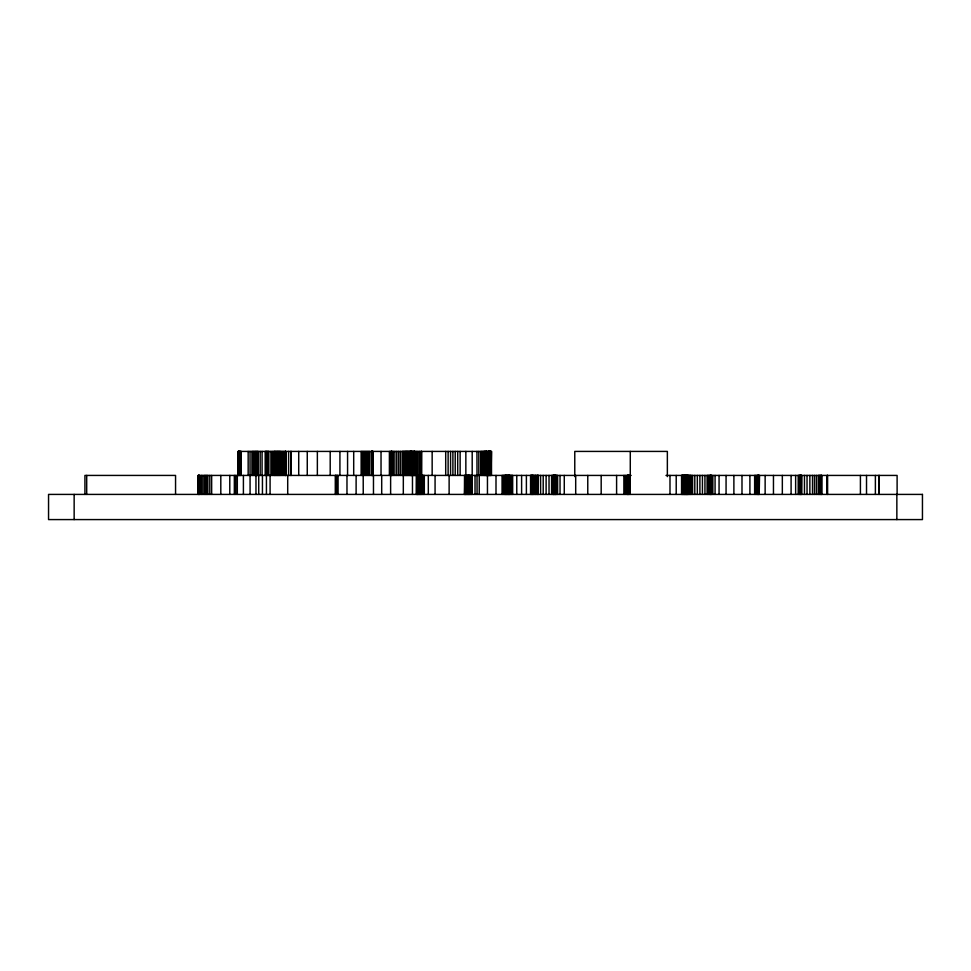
<?xml version="1.0" encoding="UTF-8"?>
<svg xmlns="http://www.w3.org/2000/svg" width="971" height="971" viewBox="0 0 971 971"><rect width="100%" height="100%" fill="white"/><g stroke="black" fill="none" stroke-linecap="round" stroke-linejoin="round"><path stroke-width="1.46" d="M238.113 451.418L491.496 451.418L491.496 475.426M198.218 475.426L198.181 494.409L198.169 475.426L631.15 475.426M665.985 475.426L897.107 475.426L897.107 494.409M896.852 494.409L896.852 519.582M879.119 475.426L879.119 494.409M878.949 475.426L878.949 494.409M875.381 475.426L875.381 494.409M866.52 475.426L866.52 494.409M860.415 475.426L860.415 494.409M827.547 475.426L827.547 494.409M827.328 475.426L827.328 494.409M827.158 475.426L827.158 494.409M821.697 475.426L821.66 494.409M821.624 494.409L821.43 475.426L821.235 494.409M821.163 475.426L821.053 494.409M820.956 475.426L820.956 494.409M820.471 475.426L820.471 494.409M819.973 475.426L819.973 494.409M819.451 475.426L819.451 494.409M818.905 475.426L818.905 494.409M818.359 475.426L818.359 494.409M816.453 475.426L816.453 494.409M814.511 475.426L814.511 494.409M812.521 475.426L812.521 494.409M809.863 475.426L809.863 494.409M807.035 475.426L807.035 494.409M804.461 475.426L804.461 494.409M801.621 475.426L801.633 494.409M801.585 475.426L801.451 494.409M801.233 475.426L801.233 494.409M800.978 475.426L800.978 494.409M800.699 475.426L800.602 494.409M800.505 475.426L800.395 494.409M800.286 475.426L800.286 494.409M800.043 475.426L800.165 494.409M799.91 475.426L799.91 494.409M799.776 475.426L799.776 494.409M799.267 475.426L799.267 494.409M798.732 475.426L798.732 494.409M798.198 475.426L798.198 494.409M795.637 475.426L795.637 494.409M791.098 475.426L791.098 494.409M782.335 475.426L782.335 494.409M773.462 475.426L773.462 494.409M765.136 475.426L765.136 494.409M759.54 475.426L759.188 494.409M759.104 475.426L759.116 494.409M758.885 475.426L758.837 494.409M758.679 475.426L758.679 494.409M758.327 475.426L758.509 494.409M758.12 475.426L758.12 494.409M757.914 475.426L757.914 494.409M757.696 475.426L757.696 494.409M757.465 475.426L757.465 494.409M756.785 475.426L756.785 494.409M756.081 475.426L756.081 494.409M755.365 475.426L755.365 494.409M754.637 475.426L754.637 494.409M749.903 475.426L749.903 494.409M741.99 475.426L741.99 494.409M733.882 475.426L733.882 494.409M726.065 475.426L726.065 494.409M719.062 475.426L719.062 494.409M715.069 475.426L715.069 494.409M712.848 475.426L712.848 494.409M711.5 475.426L711.5 494.409M711.367 475.426L711.221 494.409M711.075 475.426L711.075 494.409M710.93 475.426L710.93 494.409M710.614 475.426L710.772 494.409M710.493 475.426L710.493 494.409M710.226 475.426L710.359 494.409M710.104 494.409L710.104 475.426L709.837 494.409M709.704 475.426L709.704 494.409M709.024 475.426L709.024 494.409M708.357 475.426L708.357 494.409M707.725 475.426L707.725 494.409M707.106 475.426L707.106 494.409M704.934 475.426L704.934 494.409M702.434 475.426L702.434 494.409M699.897 475.426L699.897 494.409M697.336 475.426L697.336 494.409M694.799 475.426L694.799 494.409M692.59 475.426L692.59 494.409M691.267 475.426L691.267 494.409M690.818 475.426L690.818 494.409M690.357 475.426L690.357 494.409M689.883 475.426L689.883 494.409M689.398 475.426L689.398 494.409M688.9 475.426L688.9 494.409M688.403 475.426L688.403 494.409M688.184 475.426L688.184 494.409M687.978 475.426L687.978 494.409M687.771 475.426L687.771 494.409M687.553 475.426L687.553 494.409M687.347 475.426L687.347 494.409M687.152 475.426L687.152 494.409M686.946 475.426L686.946 494.409M686.752 475.426L686.752 494.409M686.57 475.426L686.57 494.409M686.388 475.426L686.388 494.409M686.206 475.426L686.206 494.409M686.048 475.426L686.048 494.409M685.842 475.426L685.842 494.409M685.66 475.426L685.66 494.409M685.32 475.426L685.477 494.409M685.174 475.426L685.174 494.409M684.968 475.426L685.053 494.409M684.737 475.426L684.713 494.409M684.506 475.426L684.604 494.409M684.47 475.426L684.47 494.409M684.191 475.426L684.191 494.409M683.924 475.426L683.924 494.409M683.645 475.426L683.645 494.409M683.378 475.426L683.378 494.409M683.099 475.426L683.099 494.409M682.831 475.426L682.831 494.409M682.564 475.426L682.564 494.409M682.31 475.426L682.31 494.409M682.055 475.426L682.055 494.409M681.812 475.426L681.812 494.409M681.569 475.426L681.569 494.409M676.217 475.426L676.217 494.409M669.99 475.426L669.99 494.409M667.356 476.615L667.356 451.418L574.771 451.418L574.771 476.615M630.288 451.418L630.264 494.409M629.099 475.426L629.099 494.409M629.038 494.409L628.856 475.426L628.771 494.409M628.613 475.426L628.492 494.409L628.358 475.426M628.213 475.426L628.067 494.409M627.897 475.426L627.897 494.409M627.727 475.426L627.727 494.409M627.545 475.426L627.545 494.409M627.363 475.426L627.363 494.409M626.234 475.426L626.234 494.409M625.069 475.426L625.069 494.409M623.88 475.426L623.88 494.409M616.597 475.426L616.597 494.409M601.183 475.426L601.183 494.409M587.771 475.426L587.771 494.409M575.694 475.426L575.694 494.409M564.272 475.426L564.272 494.409M560.036 475.426L560.036 494.409M557.621 475.426L557.621 494.409M557.099 475.426L557.099 494.409M556.565 475.426L556.565 494.409M556.031 475.426L556.031 494.409M555.885 475.426L555.885 494.409M555.728 475.426L555.728 494.409M555.582 475.426L555.436 494.409M555.291 475.426L555.291 494.409M555.145 475.426L555.145 494.409M555.011 475.426L554.866 494.409M554.635 475.426L554.635 494.409M554.417 475.426L554.417 494.409M554.198 475.426L554.198 494.409M553.992 475.426L553.81 494.409M553.628 475.426L553.628 494.409M553.47 475.426L553.47 494.409M553.324 475.426L553.324 494.409M553.082 475.426L553.191 494.409M552.839 475.426L552.802 494.409M552.766 475.426L552.778 494.409M551.589 475.426L551.589 494.409M549.028 475.426L549.028 494.409M546.115 475.426L546.115 494.409M543.202 475.426L543.202 494.409M540.604 475.426L540.604 494.409M538.383 475.426L538.237 494.409M538.165 475.426L538.08 494.409M537.837 475.426L537.995 494.409M537.667 475.426L537.752 494.409M537.424 475.426L537.594 494.409M536.842 475.426L536.842 494.409M536.186 475.426L536.186 494.409M535.567 475.426L535.567 494.409M535.239 475.426L535.239 494.409M534.9 475.426L534.9 494.409M534.123 475.426L534.123 494.409M533.346 475.426L533.346 494.409M533.128 475.426L533.128 494.409M532.909 475.426L532.909 494.409M532.703 475.426L532.703 494.409M532.375 475.426L532.375 494.409M532.059 475.426L532.059 494.409M531.744 475.426L531.744 494.409M531.44 475.426L531.44 494.409M531.137 475.426L531.137 494.409M530.846 475.426L530.846 494.409M530.554 475.426L530.554 494.409M526.391 475.426L526.391 494.409M521.609 475.426L521.609 494.409M516.766 475.426L516.766 494.409M512.664 475.426L512.664 494.409M512.166 475.426L512.166 494.409M511.644 475.426L511.644 494.409M511.11 475.426L511.11 494.409M510.552 475.426L510.552 494.409M509.981 475.426L509.981 494.409M509.751 475.426L509.751 494.409M509.508 475.426L509.508 494.409M509.277 475.426L509.277 494.409M509.035 475.426L509.035 494.409M508.804 475.426L508.804 494.409M508.561 475.426L508.561 494.409M508.331 475.426L508.331 494.409M508.088 475.426L508.088 494.409M507.869 475.426L507.869 494.409M507.554 475.426L507.554 494.409M507.238 475.426L507.238 494.409M506.947 475.426L506.947 494.409M506.656 475.426L506.656 494.409M506.389 475.426L506.389 494.409M506.122 475.426L506.122 494.409M505.879 475.426L505.879 494.409M505.648 475.426L505.648 494.409M505.43 475.426L505.284 494.409M505.199 475.426L505.066 494.409M504.908 475.426L504.896 494.409M504.774 494.409L504.265 475.426M504.095 475.426L504.18 494.409M503.403 475.426L503.403 494.409M502.723 475.426L502.723 494.409M502.068 475.426L502.068 494.409M495.999 475.426L495.999 494.409M491.46 451.418L491.071 475.426M490.743 451.418L490.743 475.426M490.561 451.418L490.561 475.426M490.367 451.418L490.367 475.426M490.161 451.418L490.161 475.426M489.93 451.418L490.039 475.426M489.7 451.418L489.845 475.426M489.505 451.418L489.505 475.426M489.299 451.418L489.299 475.426M489.153 451.418L489.153 475.426M488.996 451.418L488.996 475.426M488.826 451.418L488.692 475.426M488.547 451.418L488.547 475.426M488.401 451.418L488.401 475.426M488.085 451.418L488.243 475.426M487.928 451.418L487.928 475.426M487.454 475.426L487.454 494.409M486.969 451.418L486.981 475.426M486.653 451.418L486.774 475.426M486.58 451.418L486.495 475.426M486.41 451.418L486.41 475.426M486.131 451.418L486.131 475.426M485.828 451.418L485.828 475.426M485.5 451.418L485.5 475.426M485.172 451.418L485.172 475.426M484.82 451.418L484.82 475.426M484.468 451.418L484.468 475.426M484.104 451.418L484.104 475.426M483.728 451.418L483.728 475.426M482.975 451.418L482.975 475.426M482.211 451.418L482.211 475.426M481.446 451.418L481.446 475.426M480.694 451.418L480.694 475.426M479.249 475.426L479.249 494.409M478.812 451.418L478.812 475.426M476.955 451.418L477.064 494.409M475.025 475.426L475.025 494.409M472.197 451.418L472.197 475.426M472.003 475.426L472.003 494.409M471.578 475.426L471.578 494.409M471.129 475.426L471.129 494.409M470.668 475.426L470.668 494.409M470.182 475.426L470.182 494.409M469.697 475.426L469.697 494.409M469.454 475.426L469.454 494.409M469.199 475.426L469.199 494.409M468.957 475.426L468.957 494.409M468.714 475.426L468.714 494.409M468.459 475.426L468.459 494.409M468.216 475.426L468.216 494.409M467.961 475.426L467.961 494.409M467.731 475.426L467.731 494.409M467.379 475.426L467.379 494.409M467.051 475.426L467.051 494.409M466.735 475.426L466.735 494.409M466.42 475.426L466.42 494.409M466.129 475.426L466.129 494.409M465.849 451.418L465.849 494.409M465.679 475.426L465.679 494.409M465.522 475.426L465.522 494.409M465.376 475.426L465.243 494.409M465.121 475.426L465.012 494.409M464.854 494.409L464.927 475.426L464.611 494.409M464.526 475.426L464.441 494.409M460.133 451.418L460.133 475.426M457.705 451.418L457.705 475.426M455.217 451.418L455.217 475.426M452.899 451.418L452.899 475.426M450.568 451.418L450.568 475.426M449.124 475.426L449.124 494.409M448.129 451.418L448.129 475.426M445.701 451.418L445.701 475.426M435.069 475.426L435.069 494.409M432.156 451.418L432.156 475.426M428.308 475.426L428.308 494.409M424.315 475.426L424.315 494.409M423.659 475.426L423.659 494.409M422.98 475.426L422.98 494.409M422.3 475.426L422.3 494.409M421.596 494.409L421.511 451.418L421.402 475.426M421.293 451.418L421.293 494.409M421.098 451.418L421.001 494.409M420.698 475.426L420.698 494.409M420.394 475.426L420.394 494.409M420.103 475.426L420.103 494.409M419.812 475.426L419.812 494.409M419.508 451.418L419.533 494.409M419.193 475.426L419.193 494.409M418.877 475.426L418.877 494.409M418.562 475.426L418.562 494.409M418.27 475.426L418.27 494.409M417.979 451.418L417.979 494.409M417.724 475.426L417.724 494.409M417.518 475.426L417.518 494.409M417.324 475.426L417.324 494.409M417.154 475.426L417.154 494.409M416.875 475.426L417.008 494.409M416.765 451.418L416.693 494.409M416.595 475.426L416.486 494.409L416.438 475.426M415.649 451.418L415.649 475.426M414.629 451.418L414.726 475.426M414.532 451.418L414.447 475.426M414.362 451.418L414.241 475.426M414.132 451.418L414.119 475.426M413.682 451.418L413.682 475.426M413.245 451.418L413.245 475.426M412.833 451.418L412.833 475.426M412.469 475.426L412.469 494.409M412.19 451.418L412.19 475.426M411.983 451.418L411.983 475.426M411.692 451.418L411.692 475.426M411.413 451.418L411.57 475.426M411.219 451.418L411.219 475.426M411 451.418L411 475.426M410.769 451.418L410.769 475.426M410.502 451.418L410.502 475.426M410.211 451.418L410.211 475.426M409.896 451.418L409.896 475.426M409.471 451.418L409.471 475.426M409.034 451.418L409.034 475.426M408.573 451.418L408.573 475.426M408.099 451.418L408.099 475.426M407.602 451.418L407.602 475.426M407.201 451.418L407.201 475.426M406.788 451.418L406.788 475.426M406.376 451.418L406.376 475.426M405.963 451.418L405.963 475.426M405.538 451.418L405.538 475.426M405.125 451.418L405.125 475.426M404.531 451.418L404.531 475.426M403.936 451.418L403.936 475.426M403.353 451.418L403.317 494.409M402.783 451.418L402.783 475.426M402.225 451.418L402.225 475.426M400.38 451.418L400.38 475.426M398.608 451.418L398.608 475.426M396.751 451.418L396.751 475.426M394.881 451.418L394.881 475.426M393.267 451.418L393.267 475.426M392.272 451.418L392.272 475.426M391.883 451.418L391.883 475.426M391.531 451.418L391.531 475.426M391.216 451.418L391.216 475.426M391.119 451.418L390.961 475.426M390.9 451.418L390.852 475.426M390.621 475.426L390.621 494.409M389.395 451.418L389.395 475.426M381.7 475.426L381.7 494.409M381.033 451.418L381.033 475.426M373.471 475.426L373.471 494.409M373.01 451.418L373.01 475.426M372.791 451.418L372.791 475.426M372.585 451.418L372.585 475.426M372.379 451.418L372.379 475.426M372.184 451.418L372.209 475.426M372.014 451.418L372.014 475.426M371.844 451.418L371.82 475.426M371.565 451.418L371.59 475.426L371.444 451.418M369.526 451.418L369.526 475.426M368.47 451.418L368.47 475.426M367.402 451.418L367.402 475.426M366.334 451.418L366.334 475.426M365.266 451.418L365.266 475.426M364.21 451.418L364.21 475.426M363.251 494.409L363.154 451.418M362.134 451.418L362.134 475.426M361.139 451.418L361.139 475.426M356.114 475.426L356.114 494.409M353.699 451.418L353.699 475.426M347.569 451.418L347.569 475.426M346.975 475.426L346.975 494.409M339.923 451.418L339.923 475.426M337.981 475.426L337.981 494.409M337.362 475.426L337.362 494.409M336.743 475.426L336.743 494.409M336.16 475.426L336.16 494.409M335.541 475.426L335.565 494.409M335.481 475.426L335.456 494.409M330.201 451.418L330.201 475.426M317.359 451.418L317.359 475.426M307.261 451.418L307.261 475.426M298.716 451.418L298.716 475.426M291.13 451.418L291.179 475.426M288.618 451.418L288.618 475.426M287.707 475.426L287.707 494.409M285.765 451.418L285.802 475.426M285.571 451.418L285.656 475.426M285.049 451.418L285.049 475.426M283.945 451.418L283.945 475.426M282.816 451.418L282.816 475.426M281.675 451.418L281.675 475.426M280.522 451.418L280.522 475.426M279.988 451.418L279.988 475.426M279.454 451.418L279.454 475.426M278.932 451.418L278.932 475.426M278.41 451.418L278.41 475.426M277.9 451.418L277.9 475.426M277.403 451.418L277.403 475.426M276.917 451.418L276.917 475.426M276.322 451.418L276.322 475.426M275.764 451.418L275.764 475.426M275.23 451.418L275.23 475.426M274.732 451.418L274.732 475.426M274.271 451.418L274.271 475.426M273.846 451.418L273.846 475.426M272.268 451.418L272.268 475.426M270.909 451.418L270.909 475.426M270.084 475.426L270.084 494.409M268.809 451.418L268.809 475.426M268.312 451.418L268.312 475.426M267.765 451.418L267.765 475.426M267.159 451.418L267.159 475.426M266.709 451.418L266.709 475.426M266.43 475.426L266.43 494.409M266.224 451.418L266.224 475.426M265.726 451.418L265.726 475.426M265.192 451.418L265.192 475.426M262.437 475.426L262.437 494.409M262.085 451.418L262.085 475.426M260.167 451.418L260.167 475.426M258.723 475.426L258.723 494.409M258.189 451.418L258.189 475.426M257.582 451.418L257.582 475.426M256.951 451.418L256.951 475.426M256.32 451.418L256.32 475.426M255.968 475.426L255.968 494.409M255.689 451.418L255.689 475.426M255.057 451.418L255.057 475.426M254.268 451.418L254.268 475.426M253.48 451.418L253.48 475.426M252.715 451.418L252.715 475.426M251.962 451.418L251.962 475.426M250.033 451.418L250.081 494.409M248.163 451.418L248.163 475.426M243.405 475.426L243.405 494.409M241.184 451.418L241.184 475.426M240.772 451.418L240.772 475.426M240.395 451.418L240.395 475.426M240.043 451.418L240.043 475.426M239.703 451.418L239.703 475.426M239.412 451.418L239.412 475.426M239.133 451.418L239.133 475.426M238.902 451.418L238.902 475.426M238.696 451.418L238.696 475.426M238.49 451.418L238.49 475.426M238.332 451.418L238.332 475.426M238.211 451.418L238.186 475.426M237.312 475.426L237.312 494.409M235.795 475.426L235.795 494.409M234.339 475.426L234.339 494.409M229.787 475.426L229.787 494.409M220.805 475.426L220.805 494.409M211.654 475.426L211.654 494.409M209.797 475.426L209.797 494.409M207.867 475.426L207.867 494.409M206.993 475.426L206.993 494.409M206.155 475.426L206.155 494.409M205.318 475.426L205.318 494.409M204.529 475.426L204.529 494.409M202.951 475.426L202.951 494.409M201.422 475.426L201.422 494.409M199.795 475.426L199.795 494.409M199.456 475.426L199.456 494.409M199.164 475.426L199.164 494.409M198.909 475.426L198.909 494.409M198.703 475.426L198.703 494.409M198.436 475.426L198.545 494.409M175.557 494.409L175.557 475.426L84.926 475.426L84.926 494.409M86.698 475.426L86.698 494.409M74.148 494.409L74.148 519.582M922.45 494.409L48.55 494.409L48.55 519.582L922.45 519.582L922.45 494.409M290.827 475.426L290.839 451.418L290.802 475.426M285.413 475.426L285.365 451.418L285.353 475.426"/></g></svg>
